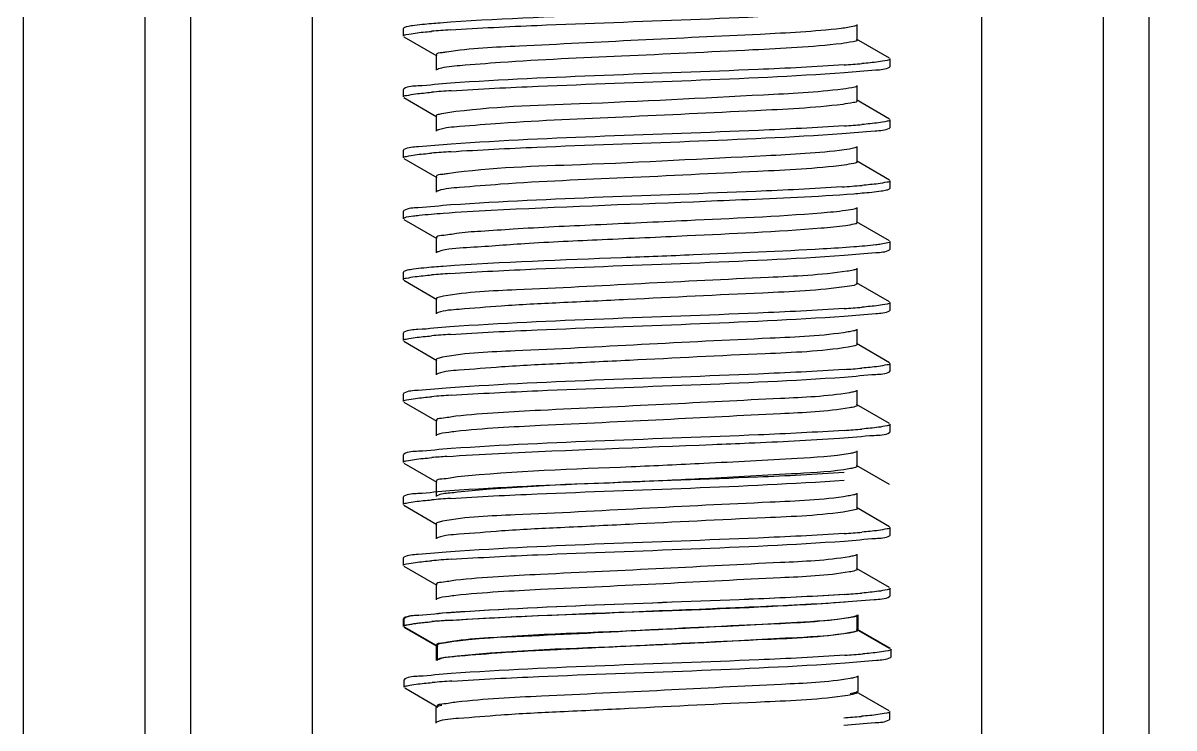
# Model space of a CAD drawing. Extents: x 1036631 to 1215829, y 649019 to 896649.
# Drawn here: x 1139889.9 to 1140214.2, y 806855.4 to 807053.8 of the extents above; entities that cross this region are included whole.
import ezdxf

# ---------------------------------------------------------------- set-up
doc = ezdxf.new("R2010")
doc.units = 0
doc.header["$LTSCALE"] = 1000
doc.header["$MEASUREMENT"] = 0
doc.styles.get("Standard").update_dxf_attribs({"font": 'gbenor.shx', "bigfont": 'gbcbig.shx'})
doc.dimstyles.get("Standard").update_dxf_attribs({"dimscale": 100, "dimtxt": 3.5, "dimasz": 1, "dimexe": 2.5, "dimexo": 3, "dimgap": 1.5, "dimtad": 1, "dimdec": 0, "dimzin": 0, "dimdsep": 46, "dimtxsty": 'Standard', "dimblk": 'ARCHTICK', "dimcen": 0.09, "dimadec": 0, "dimazin": 0, "dimtfac": 1, "dimtdec": 0, "dimtix": 1, "dimtmove": 2, "dimatfit": 3, "dimfxl": 1, "dimtolj": 1, "dimtzin": 0, "dimarcsym": 0})

# ---------------------------------------------------------------- blocks, each defined once
blk = doc.blocks.new('gfhhrryyfd')
at = {"linetype": 'Continuous'}
for p, q in [((3693152.86, -1741005.43), (3693152.86, -1744418.97)), ((3693187.15, -1741005.43), (3693187.15, -1744418.97)), ((3693200.01, -1741005.43), (3693200.01, -1744418.97)), ((3693234.3, -1741005.43), (3693234.3, -1744418.97)), ((3693422.89, -1741005.43), (3693422.89, -1744418.97)), ((3693457.18, -1741005.43), (3693457.18, -1744418.97)), ((3693470.04, -1741005.43), (3693470.04, -1744418.97)), ((3693260.18, -1742578.26), (3693260.01, -1742578.45)), ((3693260.01, -1742580.6), (3693260.01, -1742578.45)), ((3693260.01, -1742580.6), (3693260.01, -1742578.45)), ((3693387.9, -1742581.67), (3693387.9, -1742577.38)), ((3693260.18, -1742580.78), (3693269.48, -1742586.17)), ((3693397.01, -1742586.84), (3693387.71, -1742581.45)), ((3693269.29, -1742585.95), (3693269.29, -1742590.24)), ((3693397.18, -1742589.17), (3693397.18, -1742587.02)), ((3693397.18, -1742589.17), (3693397.18, -1742587.02)), ((3693397.01, -1742589.36), (3693397.18, -1742589.17)), ((3693387.9, -1742598.81), (3693387.9, -1742594.53)), ((3693260.18, -1742595.41), (3693260.01, -1742595.6)), ((3693260.01, -1742597.74), (3693260.01, -1742595.6)), ((3693260.01, -1742597.74), (3693260.01, -1742595.6)), ((3693260.18, -1742597.93), (3693269.48, -1742603.32)), ((3693397.01, -1742603.98), (3693387.71, -1742598.59)), ((3693269.29, -1742603.1), (3693269.29, -1742607.38)), ((3693397.18, -1742606.31), (3693397.18, -1742604.17)), ((3693397.18, -1742606.31), (3693397.18, -1742604.17)), ((3693397.01, -1742606.5), (3693397.18, -1742606.31)), ((3693260.18, -1742612.55), (3693260.01, -1742612.74)), ((3693260.01, -1742614.89), (3693260.01, -1742612.74)), ((3693260.01, -1742614.89), (3693260.01, -1742612.74)), ((3693387.9, -1742615.96), (3693387.9, -1742611.67)), ((3693260.18, -1742615.07), (3693269.48, -1742620.46)), ((3693397.01, -1742621.13), (3693387.71, -1742615.74)), ((3693269.29, -1742620.24), (3693269.29, -1742624.53)), ((3693397.01, -1742623.65), (3693397.18, -1742623.46)), ((3693397.18, -1742623.46), (3693397.18, -1742621.32)), ((3693397.18, -1742623.46), (3693397.18, -1742621.32)), ((3693260.18, -1742629.7), (3693260.01, -1742629.89)), ((3693260.01, -1742632.03), (3693260.01, -1742629.89)), ((3693260.01, -1742632.03), (3693260.01, -1742629.89)), ((3693387.9, -1742633.1), (3693387.9, -1742628.82)), ((3693260.18, -1742632.22), (3693269.48, -1742637.61)), ((3693397.01, -1742638.27), (3693387.71, -1742632.89)), ((3693269.29, -1742637.39), (3693269.29, -1742641.67)), ((3693397.01, -1742640.79), (3693397.18, -1742640.6)), ((3693397.18, -1742640.6), (3693397.18, -1742638.46)), ((3693397.18, -1742640.6), (3693397.18, -1742638.46)), ((3693260.18, -1742646.85), (3693260.01, -1742647.03)), ((3693260.01, -1742649.18), (3693260.01, -1742647.03)), ((3693260.01, -1742649.18), (3693260.01, -1742647.03)), ((3693387.9, -1742650.25), (3693387.9, -1742645.96)), ((3693260.18, -1742649.36), (3693269.48, -1742654.75)), ((3693397.01, -1742655.42), (3693387.71, -1742650.03)), ((3693269.29, -1742654.53), (3693269.29, -1742658.82)), ((3693397.18, -1742657.75), (3693397.18, -1742655.61)), ((3693397.18, -1742657.75), (3693397.18, -1742655.61)), ((3693269.81, -1742658.46), (3693269.48, -1742658.6)), ((3693397.01, -1742657.94), (3693397.18, -1742657.75)), ((3693387.9, -1742667.39), (3693387.9, -1742663.11)), ((3693260.18, -1742663.99), (3693260.01, -1742664.18)), ((3693260.01, -1742666.32), (3693260.01, -1742664.18)), ((3693260.01, -1742666.32), (3693260.01, -1742664.18)), ((3693260.18, -1742666.51), (3693269.48, -1742671.9)), ((3693397.01, -1742672.56), (3693387.71, -1742667.18)), ((3693269.29, -1742671.68), (3693269.29, -1742675.97)), ((3693397.18, -1742674.89), (3693397.18, -1742672.75)), ((3693397.18, -1742674.89), (3693397.18, -1742672.75)), ((3693269.78, -1742675.62), (3693269.48, -1742675.75)), ((3693397.01, -1742675.08), (3693397.18, -1742674.89)), ((3693260.18, -1742681.14), (3693260.01, -1742681.32)), ((3693260.01, -1742683.47), (3693260.01, -1742681.32)), ((3693260.01, -1742683.47), (3693260.01, -1742681.32)), ((3693387.9, -1742684.54), (3693387.9, -1742680.25)), ((3693260.18, -1742683.65), (3693269.48, -1742689.04)), ((3693397.01, -1742689.71), (3693387.71, -1742684.32)), ((3693269.29, -1742688.82), (3693269.29, -1742693.11)), ((3693397.01, -1742692.23), (3693397.18, -1742692.04)), ((3693397.18, -1742692.04), (3693397.18, -1742689.9)), ((3693397.18, -1742692.04), (3693397.18, -1742689.9)), ((3693260.18, -1742698.28), (3693260.01, -1742698.47)), ((3693260.01, -1742700.61), (3693260.01, -1742698.47)), ((3693260.01, -1742700.61), (3693260.01, -1742698.47)), ((3693387.9, -1742701.68), (3693387.9, -1742697.4)), ((3693260.18, -1742700.8), (3693269.48, -1742706.19)), ((3693397.01, -1742706.85), (3693387.71, -1742701.47)), ((3693269.29, -1742705.97), (3693269.29, -1742710.26)), ((3693260.18, -1742710.17), (3693260.01, -1742710.35)), ((3693260.01, -1742712.5), (3693260.01, -1742710.35)), ((3693260.01, -1742712.5), (3693260.01, -1742710.35)), ((3693387.9, -1742713.57), (3693387.9, -1742709.28)), ((3693260.18, -1742712.69), (3693269.48, -1742718.07)), ((3693397.01, -1742718.74), (3693387.71, -1742713.35)), ((3693269.29, -1742717.86), (3693269.29, -1742722.14)), ((3693269.78, -1742721.79), (3693269.48, -1742721.93)), ((3693397.01, -1742721.26), (3693397.18, -1742721.07)), ((3693397.18, -1742721.07), (3693397.18, -1742718.93)), ((3693397.18, -1742721.07), (3693397.18, -1742718.93)), ((3693260.18, -1742727.31), (3693260.01, -1742727.5)), ((3693260.01, -1742729.64), (3693260.01, -1742727.5)), ((3693260.01, -1742729.64), (3693260.01, -1742727.5)), ((3693387.9, -1742730.71), (3693387.9, -1742726.43)), ((3693260.18, -1742729.83), (3693269.48, -1742735.22)), ((3693397.01, -1742735.88), (3693387.71, -1742730.5)), ((3693269.29, -1742735), (3693269.29, -1742739.29)), ((3693397.18, -1742738.22), (3693397.18, -1742736.07)), ((3693397.18, -1742738.22), (3693397.18, -1742736.07)), ((3693397.01, -1742738.4), (3693397.18, -1742738.22)), ((3693260.18, -1742744.46), (3693260.01, -1742744.65)), ((3693260.4, -1742744.45), (3693260.24, -1742744.64)), ((3693387.9, -1742747.86), (3693387.9, -1742743.57)), ((3693388.12, -1742747.86), (3693388.12, -1742743.57)), ((3693260.01, -1742746.79), (3693260.01, -1742744.65)), ((3693260.01, -1742746.79), (3693260.01, -1742744.65)), ((3693260.18, -1742746.98), (3693269.48, -1742752.36)), ((3693260.24, -1742746.78), (3693260.24, -1742744.64)), ((3693260.24, -1742746.78), (3693260.24, -1742744.64)), ((3693260.4, -1742746.97), (3693269.7, -1742752.36)), ((3693397.01, -1742753.03), (3693387.71, -1742747.64)), ((3693397.24, -1742753.03), (3693387.93, -1742747.64)), ((3693269.29, -1742752.15), (3693269.29, -1742756.43)), ((3693269.52, -1742752.14), (3693269.52, -1742756.43)), ((3693397.4, -1742755.36), (3693397.4, -1742753.21)), ((3693397.4, -1742755.36), (3693397.4, -1742753.21)), ((3693270, -1742756.08), (3693269.7, -1742756.21)), ((3693397.24, -1742755.54), (3693397.4, -1742755.36)), ((3693388.12, -1742765), (3693388.12, -1742760.71)), ((3693260.4, -1742761.6), (3693260.24, -1742761.79)), ((3693260.24, -1742763.93), (3693260.24, -1742761.79)), ((3693260.24, -1742763.93), (3693260.24, -1742761.79)), ((3693260.4, -1742764.12), (3693269.7, -1742769.5)), ((3693396.87, -1742770.59), (3693387.56, -1742765.2)), ((3693269.15, -1742769.71), (3693269.15, -1742773.99)), ((3693269.63, -1742773.64), (3693269.33, -1742773.78)), ((3693396.87, -1742773.11), (3693397.03, -1742772.92)), ((3693397.03, -1742772.92), (3693397.03, -1742770.78)), ((3693397.03, -1742772.92), (3693397.03, -1742770.78))]:
    blk.add_line(p, q, dxfattribs=at)
for centre, radius, start, end in [((3693293.04, -1742877.73), 299.52, 93.7865, 94.8061), ((3693364.5, -1742294.22), 295.17, 273.8297, 274.8033), ((3693293.33, -1742898.6), 303.25, 93.7533, 94.8055), ((3693364.56, -1742312.08), 294.45, 273.8363, 274.8035), ((3693293.22, -1742914.28), 301.78, 93.7658, 94.8061), ((3693363.71, -1742318.56), 305.15, 273.7363, 274.8052), ((3693292.8, -1742943.37), 296.56, 93.8141, 94.8058), ((3693364.49, -1742362.71), 295.26, 273.8288, 274.8033), ((3693293.03, -1742963.35), 299.41, 93.7876, 94.8061), ((3693364.5, -1742379.94), 295.18, 273.8296, 274.8033), ((3693293.32, -1742984.19), 303.12, 93.7545, 94.8055), ((3693364.55, -1742397.77), 294.49, 273.8359, 274.8035), ((3693291.69, -1742980.85), 282.57, 93.9506, 94.8036), ((3693293.03, -1743009.53), 299.41, 93.7876, 94.8061), ((3693364.5, -1742426.12), 295.18, 273.8296, 274.8033), ((3693293.32, -1743030.37), 303.12, 93.7545, 94.8055), ((3693364.55, -1742443.95), 294.49, 273.8359, 274.8035), ((3693291.69, -1743027.03), 282.57, 93.9506, 94.8036), ((3693293.25, -1743043.81), 299.41, 93.7876, 94.8061), ((3693364.72, -1742460.4), 295.18, 273.8296, 274.8033), ((3693293.54, -1743064.66), 303.12, 93.7545, 94.8055), ((3693364.35, -1742477.97), 295.18, 273.8296, 274.8033)]:
    blk.add_arc(centre, radius, start, end, dxfattribs=at)
for points, knots in [([(3693336.34, -1742573.86), (3693329.92, -1742574.11), (3693307.91, -1742575.01), (3693285.9, -1742575.76), (3693270.35, -1742576.93)], [0, 0, 0, 0, 0.291869, 1, 1, 1, 1]), ([(3693273.26, -1742578.87), (3693281.39, -1742578.32), (3693318.38, -1742576.55), (3693355.41, -1742575.69), (3693384.22, -1742573.73)], [0, 0, 0, 0, 0.220168, 1, 1, 1, 1]), ([(3693262.62, -1742577.7), (3693262.09, -1742577.77), (3693261.27, -1742577.92), (3693260.44, -1742578.11), (3693260.18, -1742578.26)], [0, 0, 0, 0, 0.640469, 1, 1, 1, 1]), ([(3693270.35, -1742576.93), (3693269.55, -1742576.99), (3693266.97, -1742577.2), (3693264.39, -1742577.44), (3693262.62, -1742577.7)], [0, 0, 0, 0, 0.308073, 1, 1, 1, 1]), ([(3693383.36, -1742578.45), (3693375.77, -1742579.36), (3693356.68, -1742580.31), (3693326.46, -1742581.74), (3693297.03, -1742583.26), (3693278.96, -1742584.08), (3693272.16, -1742585.1)], [0, 0, 0, 0, 0.205692, 0.514145, 0.814818, 1, 1, 1, 1]), ([(3693387.71, -1742577.6), (3693387.54, -1742577.7), (3693386.11, -1742578.15), (3693384.63, -1742578.3), (3693383.36, -1742578.45)], [0, 0, 0, 0, 0.133548, 1, 1, 1, 1]), ([(3693260.01, -1742580.6), (3693260.01, -1742580.28), (3693261.67, -1742580.08), (3693262.5, -1742579.85), (3693263.34, -1742579.74)], [0, 0, 0, 0, 0.271401, 1, 1, 1, 1]), ([(3693387.89, -1742581.67), (3693387.9, -1742582.09), (3693385.61, -1742582.29), (3693384.49, -1742582.6), (3693383.36, -1742582.74)], [0, 0, 0, 0, 0.269573, 1, 1, 1, 1]), ([(3693272.16, -1742585.1), (3693271.74, -1742585.16), (3693270.93, -1742585.4), (3693269.3, -1742585.37), (3693269.29, -1742585.95)], [0, 0, 0, 0, 0.420943, 1, 1, 1, 1]), ([(3693383.36, -1742582.74), (3693375.11, -1742583.73), (3693354.46, -1742584.68), (3693322.49, -1742586.3), (3693294.9, -1742587.39), (3693277.8, -1742588.8), (3693271.92, -1742589.24), (3693270, -1742589.82)], [0, 0, 0, 0, 0.219299, 0.545275, 0.845986, 0.946989, 1, 1, 1, 1]), ([(3693384.22, -1742588.73), (3693376.13, -1742589.28), (3693339.15, -1742591.06), (3693302.11, -1742591.93), (3693273.26, -1742593.87)], [0, 0, 0, 0, 0.218828, 1, 1, 1, 1]), ([(3693397.18, -1742587.02), (3693397.18, -1742587.34), (3693395.53, -1742587.54), (3693394.69, -1742587.77), (3693393.86, -1742587.88)], [0, 0, 0, 0, 0.271495, 1, 1, 1, 1]), ([(3693270, -1742589.82), (3693269.9, -1742589.85), (3693269.72, -1742589.91), (3693269.55, -1742589.98), (3693269.48, -1742590.02)], [0, 0, 0, 0, 0.56834, 1, 1, 1, 1]), ([(3693273.48, -1742596), (3693281.63, -1742595.46), (3693318.56, -1742593.69), (3693355.53, -1742592.83), (3693384.26, -1742590.87)], [0, 0, 0, 0, 0.220945, 1, 1, 1, 1]), ([(3693384.26, -1742590.87), (3693387.21, -1742590.67), (3693391.35, -1742590.1), (3693395.86, -1742590.02), (3693397.01, -1742589.36)], [0, 0, 0, 0, 0.69025, 1, 1, 1, 1]), ([(3693273.26, -1742593.87), (3693270.23, -1742594.08), (3693265.98, -1742594.66), (3693261.36, -1742594.73), (3693260.18, -1742595.41)], [0, 0, 0, 0, 0.690745, 1, 1, 1, 1]), ([(3693387.71, -1742594.74), (3693387.55, -1742594.83), (3693386.27, -1742595.25), (3693384.95, -1742595.4), (3693383.8, -1742595.55)], [0, 0, 0, 0, 0.136537, 1, 1, 1, 1]), ([(3693260.01, -1742597.74), (3693260.01, -1742597.42), (3693261.69, -1742597.22), (3693262.54, -1742596.99), (3693263.39, -1742596.88)], [0, 0, 0, 0, 0.27117, 1, 1, 1, 1]), ([(3693383.8, -1742595.55), (3693376.41, -1742596.48), (3693351.64, -1742597.66), (3693314.6, -1742599.75), (3693284.82, -1742600.46), (3693272.54, -1742602.19)], [0, 0, 0, 0, 0.200632, 0.666276, 1, 1, 1, 1]), ([(3693383.8, -1742599.83), (3693375.64, -1742600.86), (3693354.96, -1742601.79), (3693322.85, -1742603.44), (3693295, -1742604.51), (3693277.75, -1742605.96), (3693271.85, -1742606.39), (3693269.94, -1742606.98)], [0, 0, 0, 0, 0.216257, 0.543315, 0.846143, 0.947493, 1, 1, 1, 1]), ([(3693387.89, -1742598.81), (3693387.9, -1742599.2), (3693385.85, -1742599.42), (3693384.83, -1742599.7), (3693383.8, -1742599.83)], [0, 0, 0, 0, 0.271092, 1, 1, 1, 1]), ([(3693272.54, -1742602.19), (3693271.72, -1742602.31), (3693270.89, -1742602.52), (3693269.29, -1742602.79), (3693269.29, -1742603.1)], [0, 0, 0, 0, 0.724965, 1, 1, 1, 1]), ([(3693397.18, -1742604.17), (3693397.18, -1742604.48), (3693395.53, -1742604.69), (3693394.7, -1742604.91), (3693393.87, -1742605.02)], [0, 0, 0, 0, 0.271553, 1, 1, 1, 1]), ([(3693269.94, -1742606.98), (3693269.85, -1742607.01), (3693269.7, -1742607.06), (3693269.55, -1742607.13), (3693269.48, -1742607.17)], [0, 0, 0, 0, 0.563561, 1, 1, 1, 1]), ([(3693273.4, -1742613.15), (3693281.46, -1742612.61), (3693318.19, -1742610.85), (3693354.96, -1742609.97), (3693383.59, -1742608.06)], [0, 0, 0, 0, 0.219727, 1, 1, 1, 1]), ([(3693384.26, -1742605.87), (3693376.2, -1742606.42), (3693339.28, -1742608.2), (3693302.31, -1742609.08), (3693273.48, -1742611)], [0, 0, 0, 0, 0.21838, 1, 1, 1, 1]), ([(3693383.59, -1742608.06), (3693386.7, -1742607.85), (3693391.05, -1742607.25), (3693395.8, -1742607.19), (3693397.01, -1742606.5)], [0, 0, 0, 0, 0.691188, 1, 1, 1, 1]), ([(3693273.48, -1742611), (3693270.4, -1742611.21), (3693266.08, -1742611.81), (3693261.37, -1742611.87), (3693260.18, -1742612.55)], [0, 0, 0, 0, 0.691048, 1, 1, 1, 1]), ([(3693260.01, -1742614.89), (3693260.01, -1742614.57), (3693261.68, -1742614.37), (3693262.52, -1742614.14), (3693263.36, -1742614.03)], [0, 0, 0, 0, 0.27128, 1, 1, 1, 1]), ([(3693384.23, -1742612.64), (3693376.93, -1742613.61), (3693352.12, -1742614.76), (3693314.92, -1742616.9), (3693284.88, -1742617.58), (3693272.48, -1742619.35)], [0, 0, 0, 0, 0.197296, 0.66439, 1, 1, 1, 1]), ([(3693387.71, -1742611.89), (3693387.56, -1742611.97), (3693386.43, -1742612.36), (3693385.24, -1742612.5), (3693384.23, -1742612.64)], [0, 0, 0, 0, 0.139781, 1, 1, 1, 1]), ([(3693384.23, -1742616.92), (3693376.16, -1742617.99), (3693355.47, -1742618.89), (3693323.24, -1742620.58), (3693295.12, -1742621.63), (3693277.72, -1742623.12), (3693271.78, -1742623.53), (3693269.89, -1742624.14)], [0, 0, 0, 0, 0.213061, 0.541106, 0.846102, 0.947882, 1, 1, 1, 1]), ([(3693387.9, -1742615.96), (3693387.9, -1742616.31), (3693386.08, -1742616.55), (3693385.15, -1742616.8), (3693384.23, -1742616.92)], [0, 0, 0, 0, 0.272864, 1, 1, 1, 1]), ([(3693272.48, -1742619.35), (3693272.01, -1742619.41), (3693271.12, -1742619.67), (3693269.29, -1742619.6), (3693269.29, -1742620.24)], [0, 0, 0, 0, 0.421903, 1, 1, 1, 1]), ([(3693269.89, -1742624.14), (3693269.81, -1742624.17), (3693269.67, -1742624.22), (3693269.54, -1742624.28), (3693269.48, -1742624.31)], [0, 0, 0, 0, 0.559243, 1, 1, 1, 1]), ([(3693383.59, -1742623.06), (3693375.5, -1742623.6), (3693338.76, -1742625.36), (3693301.99, -1742626.24), (3693273.4, -1742628.15)], [0, 0, 0, 0, 0.220644, 1, 1, 1, 1]), ([(3693386.9, -1742624.97), (3693387.69, -1742624.91), (3693390.27, -1742624.7), (3693392.85, -1742624.47), (3693394.62, -1742624.2)], [0, 0, 0, 0, 0.308788, 1, 1, 1, 1]), ([(3693397.18, -1742621.32), (3693397.18, -1742621.63), (3693395.48, -1742621.84), (3693394.63, -1742622.07), (3693393.78, -1742622.18)], [0, 0, 0, 0, 0.271064, 1, 1, 1, 1]), ([(3693394.62, -1742624.2), (3693395.14, -1742624.13), (3693395.94, -1742623.98), (3693396.76, -1742623.79), (3693397.01, -1742623.65)], [0, 0, 0, 0, 0.639507, 1, 1, 1, 1]), ([(3693271.24, -1742630.45), (3693275.73, -1742630.12), (3693299.23, -1742628.81), (3693322.76, -1742627.99), (3693341.79, -1742627.22)], [0, 0, 0, 0, 0.190978, 1, 1, 1, 1]), ([(3693341.79, -1742627.22), (3693346.27, -1742627.03), (3693361.32, -1742626.4), (3693376.36, -1742625.77), (3693386.9, -1742624.97)], [0, 0, 0, 0, 0.298277, 1, 1, 1, 1]), ([(3693273.4, -1742628.15), (3693270.33, -1742628.36), (3693266.05, -1742628.95), (3693261.37, -1742629.02), (3693260.18, -1742629.7)], [0, 0, 0, 0, 0.690938, 1, 1, 1, 1]), ([(3693262.87, -1742631.24), (3693263.4, -1742631.17), (3693266.19, -1742630.83), (3693268.98, -1742630.61), (3693271.24, -1742630.45)], [0, 0, 0, 0, 0.191282, 1, 1, 1, 1]), ([(3693384.63, -1742629.73), (3693382.34, -1742630.05), (3693367.48, -1742631.36), (3693352.58, -1742631.98), (3693340, -1742632.57)], [0, 0, 0, 0, 0.155236, 1, 1, 1, 1]), ([(3693387.71, -1742629.03), (3693387.58, -1742629.11), (3693386.58, -1742629.47), (3693385.52, -1742629.6), (3693384.63, -1742629.73)], [0, 0, 0, 0, 0.143278, 1, 1, 1, 1]), ([(3693260.01, -1742632.03), (3693260.01, -1742631.94), (3693261.03, -1742631.3), (3693261.97, -1742631.37), (3693262.87, -1742631.24)], [0, 0, 0, 0, 0.088833, 1, 1, 1, 1]), ([(3693340, -1742632.57), (3693331.36, -1742632.98), (3693315.04, -1742633.73), (3693295.47, -1742634.63), (3693282.7, -1742635.55), (3693275.49, -1742635.95), (3693272.17, -1742636.75), (3693269.29, -1742636.87), (3693269.29, -1742637.39)], [0, 0, 0, 0, 0.365862, 0.692448, 0.821022, 0.917724, 0.97803, 1, 1, 1, 1]), ([(3693384.63, -1742634.01), (3693382.34, -1742634.33), (3693367.48, -1742635.64), (3693352.58, -1742636.27), (3693340, -1742636.86)], [0, 0, 0, 0, 0.155236, 1, 1, 1, 1]), ([(3693387.9, -1742633.1), (3693387.89, -1742633.42), (3693386.29, -1742633.68), (3693385.45, -1742633.9), (3693384.63, -1742634.01)], [0, 0, 0, 0, 0.274842, 1, 1, 1, 1]), ([(3693340, -1742636.86), (3693332.01, -1742637.24), (3693316.73, -1742637.96), (3693295.95, -1742638.82), (3693280.66, -1742640.12), (3693272.4, -1742640.44), (3693269.85, -1742641.3)], [0, 0, 0, 0, 0.341185, 0.653122, 0.885228, 1, 1, 1, 1]), ([(3693386.9, -1742639.97), (3693384.03, -1742640.19), (3693369, -1742641.12), (3693353.96, -1742641.72), (3693341.79, -1742642.22)], [0, 0, 0, 0, 0.190944, 1, 1, 1, 1]), ([(3693394.62, -1742639.21), (3693394.14, -1742639.28), (3693391.57, -1742639.61), (3693388.99, -1742639.82), (3693386.9, -1742639.97)], [0, 0, 0, 0, 0.190097, 1, 1, 1, 1]), ([(3693397.18, -1742638.46), (3693397.18, -1742638.71), (3693395.93, -1742638.94), (3693395.27, -1742639.11), (3693394.62, -1742639.21)], [0, 0, 0, 0, 0.27614, 1, 1, 1, 1]), ([(3693269.85, -1742641.3), (3693269.78, -1742641.33), (3693269.65, -1742641.37), (3693269.53, -1742641.43), (3693269.48, -1742641.46)], [0, 0, 0, 0, 0.555338, 1, 1, 1, 1]), ([(3693341.79, -1742642.22), (3693335.05, -1742642.49), (3693311.53, -1742643.45), (3693288, -1742644.23), (3693271.24, -1742645.45)], [0, 0, 0, 0, 0.286355, 1, 1, 1, 1]), ([(3693273.07, -1742647.46), (3693281.2, -1742646.91), (3693318.24, -1742645.13), (3693355.33, -1742644.27), (3693384.21, -1742642.31)], [0, 0, 0, 0, 0.219568, 1, 1, 1, 1]), ([(3693384.21, -1742642.31), (3693387.17, -1742642.11), (3693391.33, -1742641.53), (3693395.86, -1742641.45), (3693397.01, -1742640.79)], [0, 0, 0, 0, 0.690319, 1, 1, 1, 1]), ([(3693262.87, -1742646.24), (3693262.28, -1742646.32), (3693261.38, -1742646.48), (3693260.46, -1742646.68), (3693260.18, -1742646.85)], [0, 0, 0, 0, 0.644209, 1, 1, 1, 1]), ([(3693271.24, -1742645.45), (3693270.38, -1742645.51), (3693267.59, -1742645.73), (3693264.79, -1742645.97), (3693262.87, -1742646.24)], [0, 0, 0, 0, 0.307497, 1, 1, 1, 1]), ([(3693385.01, -1742646.82), (3693377.68, -1742647.91), (3693358.29, -1742648.75), (3693327.24, -1742650.28), (3693296.76, -1742651.94), (3693278.08, -1742652.61), (3693271.3, -1742653.82)], [0, 0, 0, 0, 0.195167, 0.509727, 0.818873, 1, 1, 1, 1]), ([(3693387.71, -1742646.18), (3693387.42, -1742646.35), (3693386.5, -1742646.57), (3693385.59, -1742646.73), (3693385.01, -1742646.82)], [0, 0, 0, 0, 0.361658, 1, 1, 1, 1]), ([(3693260.01, -1742649.18), (3693260.01, -1742648.87), (3693261.65, -1742648.66), (3693262.48, -1742648.43), (3693263.31, -1742648.33)], [0, 0, 0, 0, 0.271559, 1, 1, 1, 1]), ([(3693387.89, -1742650.25), (3693387.89, -1742650.34), (3693386.9, -1742651.03), (3693385.92, -1742650.97), (3693385.01, -1742651.1)], [0, 0, 0, 0, 0.092026, 1, 1, 1, 1]), ([(3693385.01, -1742651.1), (3693377.16, -1742652.27), (3693356.49, -1742653.09), (3693329.5, -1742654.5), (3693304.93, -1742655.65), (3693289.05, -1742656.42), (3693277.72, -1742657.43), (3693271.69, -1742657.81), (3693269.81, -1742658.46)], [0, 0, 0, 0, 0.206258, 0.536041, 0.702749, 0.845523, 0.948379, 1, 1, 1, 1]), ([(3693271.3, -1742653.82), (3693270.8, -1742653.91), (3693270.23, -1742654.04), (3693269.29, -1742654.33), (3693269.29, -1742654.53)], [0, 0, 0, 0, 0.714515, 1, 1, 1, 1]), ([(3693397.18, -1742655.61), (3693397.18, -1742655.92), (3693395.53, -1742656.12), (3693394.69, -1742656.35), (3693393.86, -1742656.46)], [0, 0, 0, 0, 0.271489, 1, 1, 1, 1]), ([(3693384.21, -1742657.31), (3693376.1, -1742657.86), (3693339.06, -1742659.65), (3693301.97, -1742660.51), (3693273.07, -1742662.47)], [0, 0, 0, 0, 0.219101, 1, 1, 1, 1]), ([(3693273.25, -1742664.6), (3693281.38, -1742664.05), (3693318.37, -1742662.27), (3693355.4, -1742661.41), (3693384.21, -1742659.45)], [0, 0, 0, 0, 0.220145, 1, 1, 1, 1]), ([(3693384.21, -1742659.45), (3693387.18, -1742659.25), (3693391.33, -1742658.68), (3693395.86, -1742658.6), (3693397.01, -1742657.94)], [0, 0, 0, 0, 0.690311, 1, 1, 1, 1]), ([(3693273.07, -1742662.47), (3693270.09, -1742662.67), (3693265.9, -1742663.25), (3693261.34, -1742663.32), (3693260.18, -1742663.99)], [0, 0, 0, 0, 0.690488, 1, 1, 1, 1]), ([(3693387.71, -1742663.32), (3693387.45, -1742663.47), (3693386.65, -1742663.68), (3693385.87, -1742663.83), (3693385.36, -1742663.91)], [0, 0, 0, 0, 0.367273, 1, 1, 1, 1]), ([(3693260.01, -1742666.32), (3693260.01, -1742666.01), (3693261.67, -1742665.8), (3693262.5, -1742665.58), (3693263.34, -1742665.47)], [0, 0, 0, 0, 0.271407, 1, 1, 1, 1]), ([(3693385.36, -1742663.91), (3693378.1, -1742665.06), (3693358.6, -1742665.85), (3693327.31, -1742667.41), (3693296.58, -1742669.14), (3693277.76, -1742669.73), (3693271.04, -1742671.02)], [0, 0, 0, 0, 0.192752, 0.509476, 0.820909, 1, 1, 1, 1]), ([(3693385.36, -1742668.19), (3693377.64, -1742669.42), (3693356.99, -1742670.18), (3693329.98, -1742671.62), (3693305.21, -1742672.79), (3693289.15, -1742673.55), (3693277.73, -1742674.59), (3693271.65, -1742674.94), (3693269.78, -1742675.62)], [0, 0, 0, 0, 0.202669, 0.533226, 0.70113, 0.845024, 0.948509, 1, 1, 1, 1]), ([(3693387.89, -1742667.39), (3693387.89, -1742667.64), (3693386.68, -1742667.93), (3693386, -1742668.09), (3693385.36, -1742668.19)], [0, 0, 0, 0, 0.280154, 1, 1, 1, 1]), ([(3693271.04, -1742671.02), (3693270.6, -1742671.1), (3693270.1, -1742671.21), (3693269.29, -1742671.5), (3693269.29, -1742671.68)], [0, 0, 0, 0, 0.71086, 1, 1, 1, 1]), ([(3693397.18, -1742672.75), (3693397.18, -1742673.06), (3693395.53, -1742673.27), (3693394.69, -1742673.49), (3693393.86, -1742673.6)], [0, 0, 0, 0, 0.271495, 1, 1, 1, 1]), ([(3693384.21, -1742674.46), (3693376.13, -1742675.01), (3693339.14, -1742676.79), (3693302.11, -1742677.66), (3693273.25, -1742679.6)], [0, 0, 0, 0, 0.21884, 1, 1, 1, 1]), ([(3693384.26, -1742676.6), (3693387.21, -1742676.4), (3693391.35, -1742675.82), (3693395.86, -1742675.74), (3693397.01, -1742675.08)], [0, 0, 0, 0, 0.690253, 1, 1, 1, 1]), ([(3693273.25, -1742679.6), (3693270.22, -1742679.8), (3693265.98, -1742680.39), (3693261.36, -1742680.46), (3693260.18, -1742681.14)], [0, 0, 0, 0, 0.690736, 1, 1, 1, 1]), ([(3693273.47, -1742681.73), (3693281.62, -1742681.18), (3693318.55, -1742679.41), (3693355.52, -1742678.55), (3693384.26, -1742676.6)], [0, 0, 0, 0, 0.220917, 1, 1, 1, 1]), ([(3693260.01, -1742683.47), (3693260.01, -1742683.15), (3693261.69, -1742682.95), (3693262.54, -1742682.72), (3693263.39, -1742682.61)], [0, 0, 0, 0, 0.271179, 1, 1, 1, 1]), ([(3693385.7, -1742681), (3693379.3, -1742682.09), (3693361.76, -1742682.81), (3693332.77, -1742684.4), (3693302.25, -1742685.78), (3693282.7, -1742686.77), (3693274.76, -1742687.64)], [0, 0, 0, 0, 0.175288, 0.472203, 0.784406, 1, 1, 1, 1]), ([(3693387.71, -1742680.47), (3693387.48, -1742680.6), (3693386.8, -1742680.79), (3693386.13, -1742680.92), (3693385.7, -1742681)], [0, 0, 0, 0, 0.373528, 1, 1, 1, 1]), ([(3693385.7, -1742685.28), (3693379.3, -1742686.38), (3693361.76, -1742687.1), (3693332.77, -1742688.69), (3693302.25, -1742690.07), (3693282.7, -1742691.06), (3693274.76, -1742691.93)], [0, 0, 0, 0, 0.175288, 0.472203, 0.784406, 1, 1, 1, 1]), ([(3693387.89, -1742684.54), (3693387.89, -1742684.76), (3693386.86, -1742685.05), (3693386.25, -1742685.19), (3693385.7, -1742685.28)], [0, 0, 0, 0, 0.283524, 1, 1, 1, 1]), ([(3693274.76, -1742687.64), (3693273.4, -1742687.79), (3693272.09, -1742688.19), (3693269.29, -1742688.32), (3693269.29, -1742688.82)], [0, 0, 0, 0, 0.732764, 1, 1, 1, 1]), ([(3693274.76, -1742691.93), (3693274.1, -1742692), (3693272.35, -1742692.27), (3693270.46, -1742692.33), (3693269.48, -1742692.89)], [0, 0, 0, 0, 0.371684, 1, 1, 1, 1]), ([(3693384.26, -1742691.6), (3693376.2, -1742692.15), (3693339.27, -1742693.93), (3693302.3, -1742694.8), (3693273.47, -1742696.73)], [0, 0, 0, 0, 0.218398, 1, 1, 1, 1]), ([(3693382.89, -1742693.83), (3693386.17, -1742693.62), (3693390.74, -1742692.98), (3693395.74, -1742692.95), (3693397.01, -1742692.23)], [0, 0, 0, 0, 0.692027, 1, 1, 1, 1]), ([(3693397.18, -1742689.9), (3693397.18, -1742690.21), (3693395.53, -1742690.41), (3693394.7, -1742690.64), (3693393.87, -1742690.75)], [0, 0, 0, 0, 0.27155, 1, 1, 1, 1]), ([(3693272.22, -1742698.96), (3693277.08, -1742698.62), (3693302.05, -1742697.27), (3693327.03, -1742696.41), (3693347.15, -1742695.58)], [0, 0, 0, 0, 0.194747, 1, 1, 1, 1]), ([(3693347.15, -1742695.58), (3693350.57, -1742695.44), (3693362.49, -1742694.93), (3693374.41, -1742694.39), (3693382.89, -1742693.83)], [0, 0, 0, 0, 0.286991, 1, 1, 1, 1]), ([(3693273.47, -1742696.73), (3693270.39, -1742696.94), (3693266.08, -1742697.53), (3693261.37, -1742697.59), (3693260.18, -1742698.28)], [0, 0, 0, 0, 0.691038, 1, 1, 1, 1]), ([(3693386.01, -1742698.09), (3693381.06, -1742699), (3693367.19, -1742699.67), (3693353.42, -1742700.52), (3693344.64, -1742700.94)], [0, 0, 0, 0, 0.364269, 1, 1, 1, 1]), ([(3693387.71, -1742697.61), (3693387.51, -1742697.73), (3693386.94, -1742697.9), (3693386.37, -1742698.02), (3693386.01, -1742698.09)], [0, 0, 0, 0, 0.380472, 1, 1, 1, 1]), ([(3693260.01, -1742700.61), (3693260.01, -1742700.32), (3693261.55, -1742700.1), (3693262.34, -1742699.89), (3693263.13, -1742699.79)], [0, 0, 0, 0, 0.272497, 1, 1, 1, 1]), ([(3693344.64, -1742700.94), (3693337.83, -1742701.26), (3693314.71, -1742702.4), (3693291.53, -1742703.02), (3693275.27, -1742704.73)], [0, 0, 0, 0, 0.294359, 1, 1, 1, 1]), ([(3693387.89, -1742701.68), (3693387.89, -1742701.88), (3693387.02, -1742702.16), (3693386.48, -1742702.29), (3693386.01, -1742702.37)], [0, 0, 0, 0, 0.287487, 1, 1, 1, 1]), ([(3693275.27, -1742704.73), (3693273.78, -1742704.89), (3693272.36, -1742705.33), (3693269.29, -1742705.42), (3693269.3, -1742705.97)], [0, 0, 0, 0, 0.733679, 1, 1, 1, 1]), ([(3693384.21, -1742703.49), (3693376.1, -1742704.04), (3693339.06, -1742705.82), (3693301.97, -1742706.68), (3693273.07, -1742708.64)], [0, 0, 0, 0, 0.219101, 1, 1, 1, 1]), ([(3693344.64, -1742705.22), (3693337.83, -1742705.55), (3693314.71, -1742706.68), (3693291.53, -1742707.31), (3693275.27, -1742709.02)], [0, 0, 0, 0, 0.294359, 1, 1, 1, 1]), ([(3693386.01, -1742702.37), (3693381.06, -1742703.28), (3693367.19, -1742703.96), (3693353.42, -1742704.8), (3693344.64, -1742705.22)], [0, 0, 0, 0, 0.364269, 1, 1, 1, 1]), ([(3693273.07, -1742708.64), (3693270.09, -1742708.85), (3693265.9, -1742709.43), (3693261.34, -1742709.5), (3693260.18, -1742710.17)], [0, 0, 0, 0, 0.690488, 1, 1, 1, 1]), ([(3693273.25, -1742710.77), (3693281.38, -1742710.23), (3693318.37, -1742708.45), (3693355.4, -1742707.59), (3693384.21, -1742705.63)], [0, 0, 0, 0, 0.220145, 1, 1, 1, 1]), ([(3693260.01, -1742712.5), (3693260.01, -1742712.18), (3693261.67, -1742711.98), (3693262.5, -1742711.75), (3693263.34, -1742711.64)], [0, 0, 0, 0, 0.271407, 1, 1, 1, 1]), ([(3693275.27, -1742709.02), (3693274.55, -1742709.1), (3693272.63, -1742709.38), (3693270.54, -1742709.42), (3693269.48, -1742710.04)], [0, 0, 0, 0, 0.373733, 1, 1, 1, 1]), ([(3693385.36, -1742710.08), (3693378.1, -1742711.24), (3693358.6, -1742712.02), (3693327.31, -1742713.59), (3693296.58, -1742715.32), (3693277.76, -1742715.91), (3693271.04, -1742717.19)], [0, 0, 0, 0, 0.192752, 0.509476, 0.820909, 1, 1, 1, 1]), ([(3693387.71, -1742709.5), (3693387.45, -1742709.65), (3693386.65, -1742709.85), (3693385.87, -1742710), (3693385.36, -1742710.08)], [0, 0, 0, 0, 0.367273, 1, 1, 1, 1]), ([(3693385.36, -1742714.37), (3693377.64, -1742715.6), (3693356.99, -1742716.36), (3693329.98, -1742717.8), (3693305.21, -1742718.96), (3693289.15, -1742719.72), (3693277.73, -1742720.77), (3693271.65, -1742721.12), (3693269.78, -1742721.79)], [0, 0, 0, 0, 0.202669, 0.533226, 0.70113, 0.845024, 0.948509, 1, 1, 1, 1]), ([(3693387.89, -1742713.57), (3693387.89, -1742713.82), (3693386.68, -1742714.1), (3693386, -1742714.27), (3693385.36, -1742714.37)], [0, 0, 0, 0, 0.280154, 1, 1, 1, 1]), ([(3693271.04, -1742717.19), (3693270.6, -1742717.28), (3693270.1, -1742717.39), (3693269.29, -1742717.67), (3693269.29, -1742717.86)], [0, 0, 0, 0, 0.71086, 1, 1, 1, 1]), ([(3693384.21, -1742720.63), (3693376.13, -1742721.18), (3693339.14, -1742722.96), (3693302.11, -1742723.83), (3693273.25, -1742725.78)], [0, 0, 0, 0, 0.21884, 1, 1, 1, 1]), ([(3693384.26, -1742722.77), (3693387.21, -1742722.57), (3693391.35, -1742722), (3693395.86, -1742721.92), (3693397.01, -1742721.26)], [0, 0, 0, 0, 0.690253, 1, 1, 1, 1]), ([(3693397.18, -1742718.93), (3693397.18, -1742719.24), (3693395.53, -1742719.44), (3693394.69, -1742719.67), (3693393.86, -1742719.78)], [0, 0, 0, 0, 0.271495, 1, 1, 1, 1]), ([(3693273.47, -1742727.9), (3693281.62, -1742727.36), (3693318.55, -1742725.59), (3693355.52, -1742724.73), (3693384.26, -1742722.77)], [0, 0, 0, 0, 0.220917, 1, 1, 1, 1]), ([(3693273.25, -1742725.78), (3693270.22, -1742725.98), (3693265.98, -1742726.57), (3693261.36, -1742726.64), (3693260.18, -1742727.31)], [0, 0, 0, 0, 0.690736, 1, 1, 1, 1]), ([(3693385.7, -1742727.17), (3693379.3, -1742728.27), (3693361.76, -1742728.99), (3693332.77, -1742730.58), (3693302.25, -1742731.96), (3693282.7, -1742732.95), (3693274.76, -1742733.82)], [0, 0, 0, 0, 0.175288, 0.472203, 0.784406, 1, 1, 1, 1]), ([(3693387.71, -1742726.65), (3693387.48, -1742726.78), (3693386.8, -1742726.97), (3693386.13, -1742727.1), (3693385.7, -1742727.17)], [0, 0, 0, 0, 0.373528, 1, 1, 1, 1]), ([(3693260.01, -1742729.64), (3693260.01, -1742729.33), (3693261.69, -1742729.12), (3693262.54, -1742728.89), (3693263.39, -1742728.78)], [0, 0, 0, 0, 0.271179, 1, 1, 1, 1]), ([(3693385.7, -1742731.46), (3693379.3, -1742732.55), (3693361.76, -1742733.28), (3693332.77, -1742734.86), (3693302.25, -1742736.25), (3693282.7, -1742737.24), (3693274.76, -1742738.11)], [0, 0, 0, 0, 0.175288, 0.472203, 0.784406, 1, 1, 1, 1]), ([(3693387.89, -1742730.71), (3693387.89, -1742730.94), (3693386.86, -1742731.22), (3693386.25, -1742731.37), (3693385.7, -1742731.46)], [0, 0, 0, 0, 0.283524, 1, 1, 1, 1]), ([(3693274.76, -1742733.82), (3693273.4, -1742733.97), (3693272.09, -1742734.37), (3693269.29, -1742734.5), (3693269.29, -1742735)], [0, 0, 0, 0, 0.732764, 1, 1, 1, 1]), ([(3693384.43, -1742737.77), (3693376.33, -1742738.33), (3693339.28, -1742740.11), (3693302.19, -1742740.97), (3693273.3, -1742742.93)], [0, 0, 0, 0, 0.219101, 1, 1, 1, 1]), ([(3693384.26, -1742737.78), (3693376.2, -1742738.32), (3693339.27, -1742740.1), (3693302.3, -1742740.98), (3693273.47, -1742742.91)], [0, 0, 0, 0, 0.218398, 1, 1, 1, 1]), ([(3693397.18, -1742736.07), (3693397.18, -1742736.38), (3693395.53, -1742736.59), (3693394.7, -1742736.82), (3693393.87, -1742736.92)], [0, 0, 0, 0, 0.27155, 1, 1, 1, 1]), ([(3693274.76, -1742738.11), (3693274.1, -1742738.18), (3693272.35, -1742738.44), (3693270.46, -1742738.51), (3693269.48, -1742739.07)], [0, 0, 0, 0, 0.371684, 1, 1, 1, 1]), ([(3693273.47, -1742745.06), (3693281.61, -1742744.51), (3693318.59, -1742742.73), (3693355.63, -1742741.88), (3693384.44, -1742739.92)], [0, 0, 0, 0, 0.220145, 1, 1, 1, 1]), ([(3693347.15, -1742741.75), (3693350.57, -1742741.61), (3693362.49, -1742741.11), (3693374.41, -1742740.56), (3693382.89, -1742740.01)], [0, 0, 0, 0, 0.286991, 1, 1, 1, 1]), ([(3693382.89, -1742740.01), (3693386.17, -1742739.8), (3693390.74, -1742739.16), (3693395.74, -1742739.13), (3693397.01, -1742738.4)], [0, 0, 0, 0, 0.692027, 1, 1, 1, 1]), ([(3693273.47, -1742742.91), (3693270.39, -1742743.11), (3693266.08, -1742743.71), (3693261.37, -1742743.77), (3693260.18, -1742744.46)], [0, 0, 0, 0, 0.691038, 1, 1, 1, 1]), ([(3693273.3, -1742742.93), (3693270.31, -1742743.13), (3693266.13, -1742743.71), (3693261.56, -1742743.78), (3693260.4, -1742744.45)], [0, 0, 0, 0, 0.690488, 1, 1, 1, 1]), ([(3693385.59, -1742744.37), (3693378.32, -1742745.53), (3693358.82, -1742746.31), (3693327.53, -1742747.88), (3693296.8, -1742749.6), (3693277.98, -1742750.19), (3693271.26, -1742751.48)], [0, 0, 0, 0, 0.192752, 0.509476, 0.820909, 1, 1, 1, 1]), ([(3693272.22, -1742745.14), (3693277.08, -1742744.8), (3693302.05, -1742743.45), (3693327.03, -1742742.59), (3693347.15, -1742741.75)], [0, 0, 0, 0, 0.194747, 1, 1, 1, 1]), ([(3693386.01, -1742744.26), (3693381.06, -1742745.17), (3693367.19, -1742745.85), (3693353.42, -1742746.69), (3693344.64, -1742747.11)], [0, 0, 0, 0, 0.364269, 1, 1, 1, 1]), ([(3693387.93, -1742743.79), (3693387.67, -1742743.93), (3693386.88, -1742744.14), (3693386.09, -1742744.29), (3693385.59, -1742744.37)], [0, 0, 0, 0, 0.367273, 1, 1, 1, 1]), ([(3693387.71, -1742743.79), (3693387.51, -1742743.9), (3693386.94, -1742744.08), (3693386.37, -1742744.2), (3693386.01, -1742744.26)], [0, 0, 0, 0, 0.380472, 1, 1, 1, 1]), ([(3693260.01, -1742746.79), (3693260.01, -1742746.49), (3693261.55, -1742746.28), (3693262.34, -1742746.07), (3693263.13, -1742745.96)], [0, 0, 0, 0, 0.272497, 1, 1, 1, 1]), ([(3693260.24, -1742746.78), (3693260.24, -1742746.47), (3693261.89, -1742746.27), (3693262.73, -1742746.04), (3693263.56, -1742745.93)], [0, 0, 0, 0, 0.271407, 1, 1, 1, 1]), ([(3693344.64, -1742747.11), (3693337.83, -1742747.44), (3693314.71, -1742748.57), (3693291.53, -1742749.2), (3693275.27, -1742750.91)], [0, 0, 0, 0, 0.294359, 1, 1, 1, 1]), ([(3693275.27, -1742750.91), (3693273.78, -1742751.07), (3693272.36, -1742751.51), (3693269.29, -1742751.6), (3693269.3, -1742752.15)], [0, 0, 0, 0, 0.733679, 1, 1, 1, 1]), ([(3693385.59, -1742748.66), (3693377.86, -1742749.89), (3693357.21, -1742750.64), (3693330.2, -1742752.09), (3693305.43, -1742753.25), (3693289.38, -1742754.01), (3693277.95, -1742755.05), (3693271.87, -1742755.41), (3693270, -1742756.08)], [0, 0, 0, 0, 0.202669, 0.533226, 0.70113, 0.845024, 0.948509, 1, 1, 1, 1]), ([(3693386.01, -1742748.55), (3693381.06, -1742749.46), (3693367.19, -1742750.13), (3693353.42, -1742750.98), (3693344.64, -1742751.4)], [0, 0, 0, 0, 0.364269, 1, 1, 1, 1]), ([(3693388.12, -1742747.86), (3693388.12, -1742748.11), (3693386.91, -1742748.39), (3693386.22, -1742748.55), (3693385.59, -1742748.66)], [0, 0, 0, 0, 0.280154, 1, 1, 1, 1]), ([(3693387.89, -1742747.86), (3693387.89, -1742748.06), (3693387.02, -1742748.34), (3693386.48, -1742748.46), (3693386.01, -1742748.55)], [0, 0, 0, 0, 0.287487, 1, 1, 1, 1]), ([(3693271.26, -1742751.48), (3693270.82, -1742751.56), (3693270.32, -1742751.68), (3693269.52, -1742751.96), (3693269.52, -1742752.14)], [0, 0, 0, 0, 0.71086, 1, 1, 1, 1]), ([(3693344.64, -1742751.4), (3693337.83, -1742751.72), (3693314.71, -1742752.86), (3693291.53, -1742753.49), (3693275.27, -1742755.2)], [0, 0, 0, 0, 0.294359, 1, 1, 1, 1]), ([(3693397.4, -1742753.21), (3693397.4, -1742753.53), (3693395.75, -1742753.73), (3693394.92, -1742753.96), (3693394.08, -1742754.07)], [0, 0, 0, 0, 0.271495, 1, 1, 1, 1]), ([(3693275.27, -1742755.2), (3693274.55, -1742755.27), (3693272.63, -1742755.56), (3693270.54, -1742755.6), (3693269.48, -1742756.22)], [0, 0, 0, 0, 0.373733, 1, 1, 1, 1]), ([(3693384.44, -1742754.92), (3693376.35, -1742755.47), (3693339.36, -1742757.25), (3693302.33, -1742758.12), (3693273.47, -1742760.06)], [0, 0, 0, 0, 0.21884, 1, 1, 1, 1]), ([(3693273.7, -1742762.19), (3693281.84, -1742761.65), (3693318.77, -1742759.87), (3693355.74, -1742759.02), (3693384.48, -1742757.06)], [0, 0, 0, 0, 0.220917, 1, 1, 1, 1]), ([(3693384.48, -1742757.06), (3693387.43, -1742756.86), (3693391.57, -1742756.28), (3693396.08, -1742756.21), (3693397.23, -1742755.54)], [0, 0, 0, 0, 0.690253, 1, 1, 1, 1]), ([(3693273.47, -1742760.06), (3693270.44, -1742760.27), (3693266.2, -1742760.85), (3693261.58, -1742760.92), (3693260.4, -1742761.6)], [0, 0, 0, 0, 0.690736, 1, 1, 1, 1]), ([(3693260.24, -1742763.93), (3693260.24, -1742763.61), (3693261.92, -1742763.41), (3693262.76, -1742763.18), (3693263.61, -1742763.07)], [0, 0, 0, 0, 0.271179, 1, 1, 1, 1]), ([(3693385.92, -1742761.46), (3693379.52, -1742762.55), (3693361.98, -1742763.28), (3693333, -1742764.86), (3693302.47, -1742766.25), (3693282.93, -1742767.23), (3693274.99, -1742768.11)], [0, 0, 0, 0, 0.175288, 0.472203, 0.784406, 1, 1, 1, 1]), ([(3693387.93, -1742760.93), (3693387.7, -1742761.06), (3693387.03, -1742761.25), (3693386.35, -1742761.39), (3693385.92, -1742761.46)], [0, 0, 0, 0, 0.373528, 1, 1, 1, 1]), ([(3693385.22, -1742766.22), (3693377.49, -1742767.45), (3693356.85, -1742768.21), (3693329.83, -1742769.65), (3693305.06, -1742770.82), (3693289.01, -1742771.58), (3693277.58, -1742772.62), (3693271.5, -1742772.97), (3693269.63, -1742773.64)], [0, 0, 0, 0, 0.202669, 0.533226, 0.70113, 0.845024, 0.948509, 1, 1, 1, 1]), ([(3693387.75, -1742765.42), (3693387.75, -1742765.67), (3693386.54, -1742765.96), (3693385.85, -1742766.12), (3693385.22, -1742766.22)], [0, 0, 0, 0, 0.280154, 1, 1, 1, 1]), ([(3693388.12, -1742765), (3693388.12, -1742765.22), (3693387.08, -1742765.51), (3693386.47, -1742765.65), (3693385.92, -1742765.75)], [0, 0, 0, 0, 0.283524, 1, 1, 1, 1]), ([(3693270.9, -1742769.04), (3693270.45, -1742769.13), (3693269.95, -1742769.24), (3693269.15, -1742769.52), (3693269.15, -1742769.71)], [0, 0, 0, 0, 0.71086, 1, 1, 1, 1]), ([(3693274.99, -1742768.11), (3693273.62, -1742768.26), (3693272.31, -1742768.65), (3693269.51, -1742768.79), (3693269.52, -1742769.29)], [0, 0, 0, 0, 0.732764, 1, 1, 1, 1]), ([(3693384.11, -1742774.63), (3693387.06, -1742774.42), (3693391.2, -1742773.85), (3693395.71, -1742773.77), (3693396.86, -1742773.11)], [0, 0, 0, 0, 0.690253, 1, 1, 1, 1]), ([(3693397.03, -1742770.78), (3693397.03, -1742771.09), (3693395.38, -1742771.3), (3693394.55, -1742771.52), (3693393.71, -1742771.63)], [0, 0, 0, 0, 0.271495, 1, 1, 1, 1])]:
    blk.add_open_spline(points, degree=3, knots=knots, dxfattribs=at)
for points in [[(3693263.34, -1742579.74), (3693264.87, -1742579.54), (3693266.4, -1742579.4), (3693267.94, -1742579.27)], [(3693393.86, -1742587.88), (3693392.32, -1742588.08), (3693390.77, -1742588.22), (3693389.22, -1742588.35)], [(3693263.39, -1742596.88), (3693264.9, -1742596.69), (3693266.41, -1742596.55), (3693267.93, -1742596.42)], [(3693393.87, -1742605.02), (3693392.33, -1742605.22), (3693390.77, -1742605.37), (3693389.21, -1742605.5)], [(3693263.36, -1742614.03), (3693264.88, -1742613.83), (3693266.41, -1742613.69), (3693267.93, -1742613.56)], [(3693393.78, -1742622.18), (3693392.28, -1742622.37), (3693390.77, -1742622.51), (3693389.27, -1742622.64)], [(3693263.31, -1742648.33), (3693264.85, -1742648.13), (3693266.4, -1742647.98), (3693267.96, -1742647.85)], [(3693393.86, -1742656.46), (3693392.32, -1742656.66), (3693390.77, -1742656.8), (3693389.22, -1742656.93)], [(3693263.34, -1742665.47), (3693264.87, -1742665.27), (3693266.4, -1742665.13), (3693267.94, -1742665)], [(3693393.86, -1742673.6), (3693392.32, -1742673.8), (3693390.77, -1742673.95), (3693389.22, -1742674.08)], [(3693263.39, -1742682.61), (3693264.89, -1742682.41), (3693266.41, -1742682.27), (3693267.93, -1742682.14)], [(3693393.87, -1742690.75), (3693392.32, -1742690.95), (3693390.77, -1742691.09), (3693389.21, -1742691.22)], [(3693263.13, -1742699.79), (3693264.75, -1742699.57), (3693266.39, -1742699.42), (3693268.02, -1742699.28)], [(3693263.34, -1742711.64), (3693264.87, -1742711.45), (3693266.4, -1742711.3), (3693267.94, -1742711.17)], [(3693393.86, -1742719.78), (3693392.32, -1742719.98), (3693390.77, -1742720.12), (3693389.22, -1742720.26)], [(3693263.39, -1742728.78), (3693264.89, -1742728.59), (3693266.41, -1742728.45), (3693267.93, -1742728.32)], [(3693393.87, -1742736.92), (3693392.32, -1742737.12), (3693390.77, -1742737.27), (3693389.21, -1742737.4)], [(3693263.13, -1742745.96), (3693264.75, -1742745.75), (3693266.39, -1742745.6), (3693268.02, -1742745.46)], [(3693263.56, -1742745.93), (3693265.09, -1742745.73), (3693266.63, -1742745.59), (3693268.16, -1742745.46)], [(3693394.08, -1742754.07), (3693392.54, -1742754.27), (3693390.99, -1742754.41), (3693389.44, -1742754.54)], [(3693263.61, -1742763.07), (3693265.12, -1742762.88), (3693266.63, -1742762.73), (3693268.15, -1742762.61)], [(3693393.71, -1742771.63), (3693392.17, -1742771.83), (3693390.62, -1742771.98), (3693389.07, -1742772.11)]]:
    blk.add_open_spline(points, degree=3, dxfattribs=at)
blk.add_leader([(3693348.47, -1742868.91), (3694152.94, -1742639.54)], dimstyle='Standard', override={"dimgap": 20, "dimtad": 0})

msp = doc.modelspace()

# ---------------------------------------------------------------- block references
at = {"lineweight": -3, "xscale": 0.9999959487468004, "yscale": 0.999995949678123, "zscale": 0.9999959495959999}
msp.add_blockref('gfhhrryyfd', (-2553247.96, 2549623.71), dxfattribs=at)

doc.saveas('drawing.dxf')
